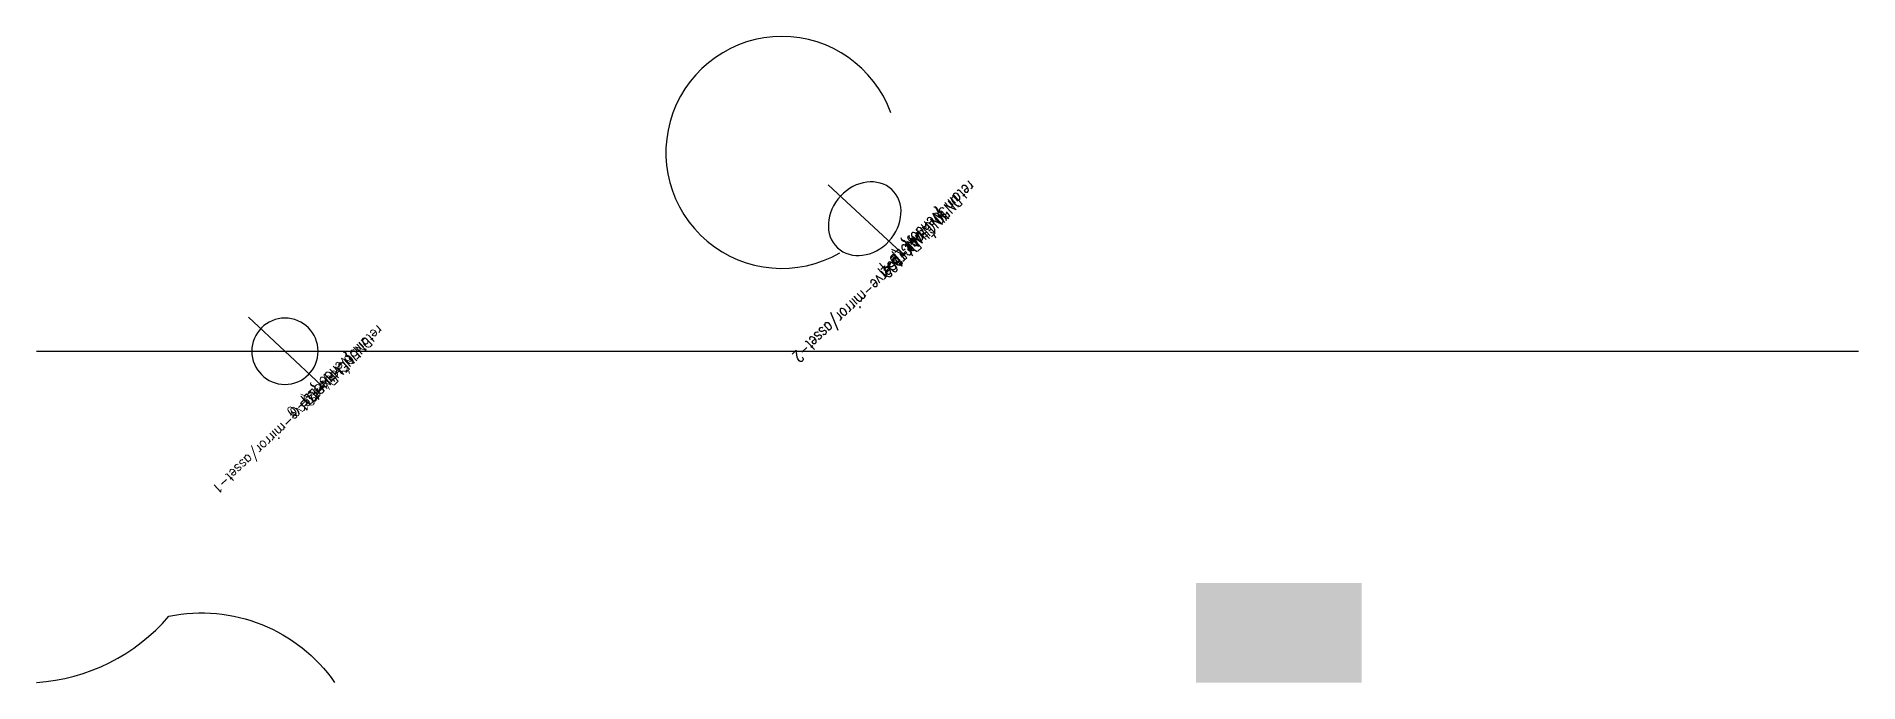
# Model space of a CAD drawing. Header units: metres. Extents: x 0 to 110, y 0 to 39.
import ezdxf

# ---------------------------------------------------------------- set-up
doc = ezdxf.new("R2010")
doc.units = ezdxf.units.M
doc.layers.add('LABEL', color=2, linetype='Continuous')
doc.layers.add('PIPE', color=3, linetype='Continuous')
doc.styles.add('textstyle3', font='Standard')
doc.styles.add('textstyle4', font='Standard', dxfattribs={"width": 0.833333})

# ---------------------------------------------------------------- blocks, each defined once
blk = doc.blocks.new('ASSET')
blk.add_line((-3, 0), (3, 0))
blk.add_circle((0, 0), 2)
at = {"layer": 'LABEL', "style": 'textstyle3'}
for tag, p in [('ICT_ID', (3, 0)), ('TAG', (3, -1)), ('MODEL', (3, -2)), ('SERIAL', (3, -3)), ('SIZE', (3, -4)), ('VENDOR_PRIVATE', (3, -5))]:
    blk.add_attdef(tag, p, '', height=0.6, dxfattribs=at)

msp = doc.modelspace()

# ---------------------------------------------------------------- hatches: boundary and pattern name
at = {"transparency": 33554687}
msp.add_hatch(color=5, dxfattribs=at).paths.add_polyline_path([(70, 0), (80, 0), (80, 6), (70, 6)], flags=0)

# ---------------------------------------------------------------- linework, layer by layer
msp.add_lwpolyline([(0, 0, 0.2), (8, 4, -0.3), (18, 0)], format="xyb")
msp.add_arc((45, 32), 7, 20, 300)
at = {"layer": 'PIPE'}
msp.add_line((0, 20), (110, 20), dxfattribs=at)

# ---------------------------------------------------------------- block references
ref = msp.add_blockref('ASSET', (50, 28), dxfattribs=dict(at, xscale=-1, yscale=1.2, rotation=137))
ref.add_attrib('ICT_ID', 'reserve-mirror/asset-2', (52.19, 25.95), dxfattribs={"layer": 'LABEL', "height": 0.72, "rotation": -137, "style": 'textstyle4', "width": 0.833333})
ref.add_attrib('TAG', 'FV-102', (53.01, 26.83), dxfattribs={"layer": 'LABEL', "height": 0.72, "rotation": -137, "style": 'textstyle4', "width": 0.833333})
ref.add_attrib('MODEL', 'Étage-2', (53.83, 27.71), dxfattribs={"layer": '0', "height": 0.72, "rotation": -137, "style": 'textstyle4', "width": 0.833333})
ref.add_attrib('SERIAL', 'UNCHANGED-1', (54.65, 28.59), dxfattribs={"layer": 'LABEL', "height": 0.72, "rotation": -137, "style": 'textstyle4', "width": 0.833333})
ref.add_attrib('SIZE', 'DN50', (55.47, 29.46), dxfattribs={"layer": 'LABEL', "height": 0.72, "rotation": -137, "style": 'textstyle4', "width": 0.833333})
ref.add_attrib('VENDOR_PRIVATE', 'retain {vendor} \\P 1', (56.29, 30.34), dxfattribs={"layer": 'LABEL', "height": 0.72, "rotation": -137, "style": 'textstyle4', "width": 0.833333})
ref = msp.add_blockref('ASSET', (15, 20), dxfattribs=dict(at, xscale=-1, rotation=137))
ref.add_attrib('ICT_ID', 'reserve-mirror/asset-1', (17.19, 17.95), dxfattribs={"layer": 'LABEL', "height": 0.6, "rotation": -137, "style": 'textstyle3'})
ref.add_attrib('TAG', 'FV-101', (17.88, 18.69), dxfattribs={"layer": 'LABEL', "height": 0.6, "rotation": -137, "style": 'textstyle3'})
ref.add_attrib('MODEL', 'Étage-2', (18.56, 19.42), dxfattribs={"layer": '0', "height": 0.6, "rotation": -137, "style": 'textstyle3'})
ref.add_attrib('SERIAL', 'UNCHANGED-0', (19.24, 20.15), dxfattribs={"layer": 'LABEL', "height": 0.6, "rotation": -137, "style": 'textstyle3'})
ref.add_attrib('SIZE', 'DN50', (19.92, 20.88), dxfattribs={"layer": 'LABEL', "height": 0.6, "rotation": -137, "style": 'textstyle3'})
ref.add_attrib('VENDOR_PRIVATE', 'retain {vendor} \\P 0', (20.6, 21.61), dxfattribs={"layer": 'LABEL', "height": 0.6, "rotation": -137, "style": 'textstyle3'})

doc.saveas('drawing.dxf')
